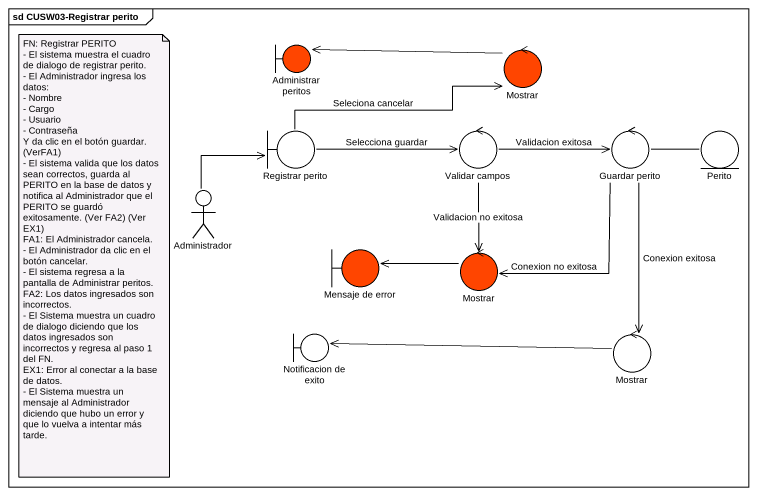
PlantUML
@startuml
mainframe sd CUSW03-Registrar perito
boundary "Administrar peritos" as Administrar_peritos #FF4500
control Mostrar #FF4500
boundary "Registrar perito" as Registrar_perito
control "Validar campos" as Validar_campos
control "Guardar perito" as Guardar_perito
entity Perito
actor Administrador
boundary "Mensaje de error" as Mensaje_de_error #FF4500
control "Mostrar" as Mostrar_2 #FF4500
boundary "Notificacion de exito" as Notificacion_de_exito
control "Mostrar" as Mostrar_3
Mostrar -left-> Administrar_peritos
Registrar_perito -right-> Mostrar : Seleciona cancelar
Registrar_perito -right-> Validar_campos : Selecciona guardar
Validar_campos -right-> Guardar_perito : Validacion exitosa
Validar_campos --> Mostrar_2 : Validacion no exitosa
Guardar_perito --> Mostrar_2 : Conexion no exitosa
Guardar_perito --> Mostrar_3 : Conexion exitosa
Perito -left- Guardar_perito
Administrador -up-> Registrar_perito
Mostrar_2 -left-> Mensaje_de_error
Mostrar_3 -left-> Notificacion_de_exito
note as N1
  FN: Registrar PERITO
  - El sistema muestra el cuadro de dialogo de registrar perito.
  - El Administrador ingresa los datos:
  - Nombre
  - Cargo
  - Usuario
  - Contraseña
  Y da clic en el botón guardar. (VerFA1)
  - El sistema valida que los datos sean correctos, guarda al PERITO en la base de datos y notifica al Administrador que el PERITO se guardó exitosamente. (Ver FA2) (Ver EX1)
  FA1: El Administrador cancela.
  - El Administrador da clic en el botón cancelar.
  - El sistema regresa a la pantalla de Administrar peritos.
  FA2: Los datos ingresados son incorrectos.
  - El Sistema muestra un cuadro de dialogo diciendo que los datos ingresados son incorrectos y regresa al paso 1 del FN.
  EX1: Error al conectar a la base de datos.
  - El Sistema muestra un mensaje al Administrador diciendo que hubo un error y que lo vuelva a intentar más tarde.
end note
@enduml
